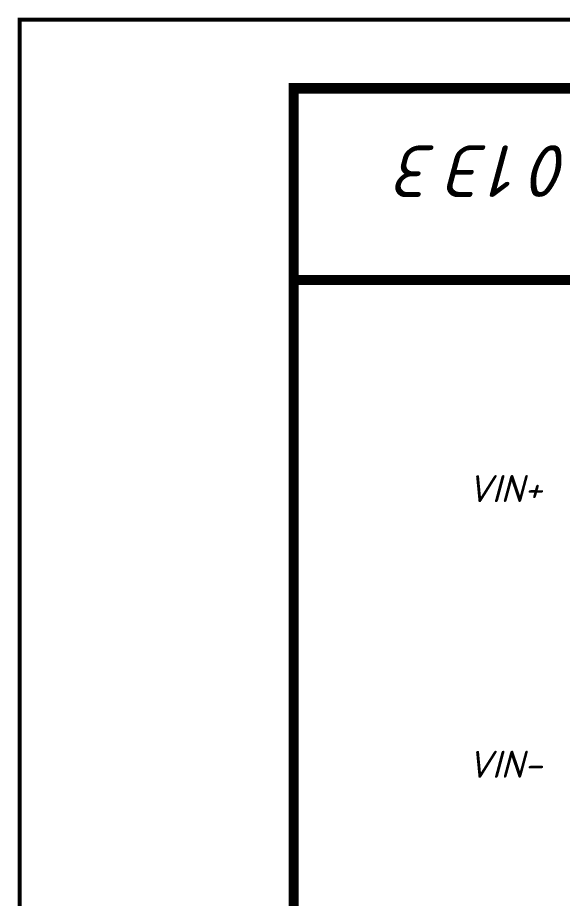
# Model space of a CAD drawing. Header units: inches. Extents: x 0 to 841, y 0 to 594.
# Drawn here: x -0.1 to 39.6, y 529.9 to 594.1 of the extents above; entities that cross this region are included whole.
import ezdxf

# ---------------------------------------------------------------- set-up
doc = ezdxf.new("R2010")
doc.units = ezdxf.units.IN
doc.layers.add('Sheet', color=255, linetype='Continuous')
doc.styles.get("Standard").update_dxf_attribs({"font": 'isocpeui.ttf'})

msp = doc.modelspace()

# ---------------------------------------------------------------- linework, layer by layer
at = {"layer": 'Sheet'}
for points in [[(0.045, 594, 0.3, 0.3, 0), (841, 594, 0.3, 0.3, 0), (841, 0, 0.3, 0.3, 0), (0.045, 0, 0.3, 0.3, 0), (0.045, 594, 0.3, 0.3, 0)], [(0.045, 594, 0.3, 0.3, 0), (841, 594, 0.3, 0.3, 0), (841, 0, 0.3, 0.3, 0), (0.045, 0, 0.3, 0.3, 0), (0.045, 594, 0.3, 0.3, 0)], [(0.045, 594, 0.0991, 0.0991, 0), (0.045, 0, 0.0991, 0.0991, 0), (841, 0, 0.0991, 0.0991, 0), (841, 594, 0.0991, 0.0991, 0), (0.045, 594, 0.0991, 0.0991, 0), (0.045, 594, 0.0991, 0.0991, 0)], [(0.045, 594, 0.0991, 0.0991, 0), (0.045, 0, 0.0991, 0.0991, 0), (841, 0, 0.0991, 0.0991, 0), (841, 594, 0.0991, 0.0991, 0), (0.045, 594, 0.0991, 0.0991, 0), (0.045, 594, 0.0991, 0.0991, 0)], [(20.032, 588.992, 0.749, 0.749, 0), (90.022, 588.992, 0.749, 0.749, 0), (90.022, 575, 0.749, 0.749, 0), (20.032, 575, 0.749, 0.749, 0), (20.032, 588.992, 0.749, 0.749, 0)], [(20.032, 588.969, 0.749, 0.749, 0), (836.014, 588.969, 0.749, 0.749, 0), (836.014, 4.986, 0.749, 0.749, 0), (20.032, 4.986, 0.749, 0.749, 0), (20.032, 588.969, 0.749, 0.749, 0)]]:
    msp.add_lwpolyline(points, format="xyseb", close=True, dxfattribs=at)

# ---------------------------------------------------------------- texts
for s, p in [('3', (30.543, 584.837)), ('Э', (34.316, 584.837)), ('1', (36.651, 584.837)), ('0', (40.244, 584.837))]:
    msp.add_text(s, height=3.773, rotation=180, dxfattribs=at).set_placement(p)
for s, p in [('VIN+', (32.699, 558.784)), ('VIN-', (32.699, 538.661))]:
    msp.add_text(s, height=1.9764, dxfattribs=at).set_placement(p)

doc.saveas('drawing.dxf')
